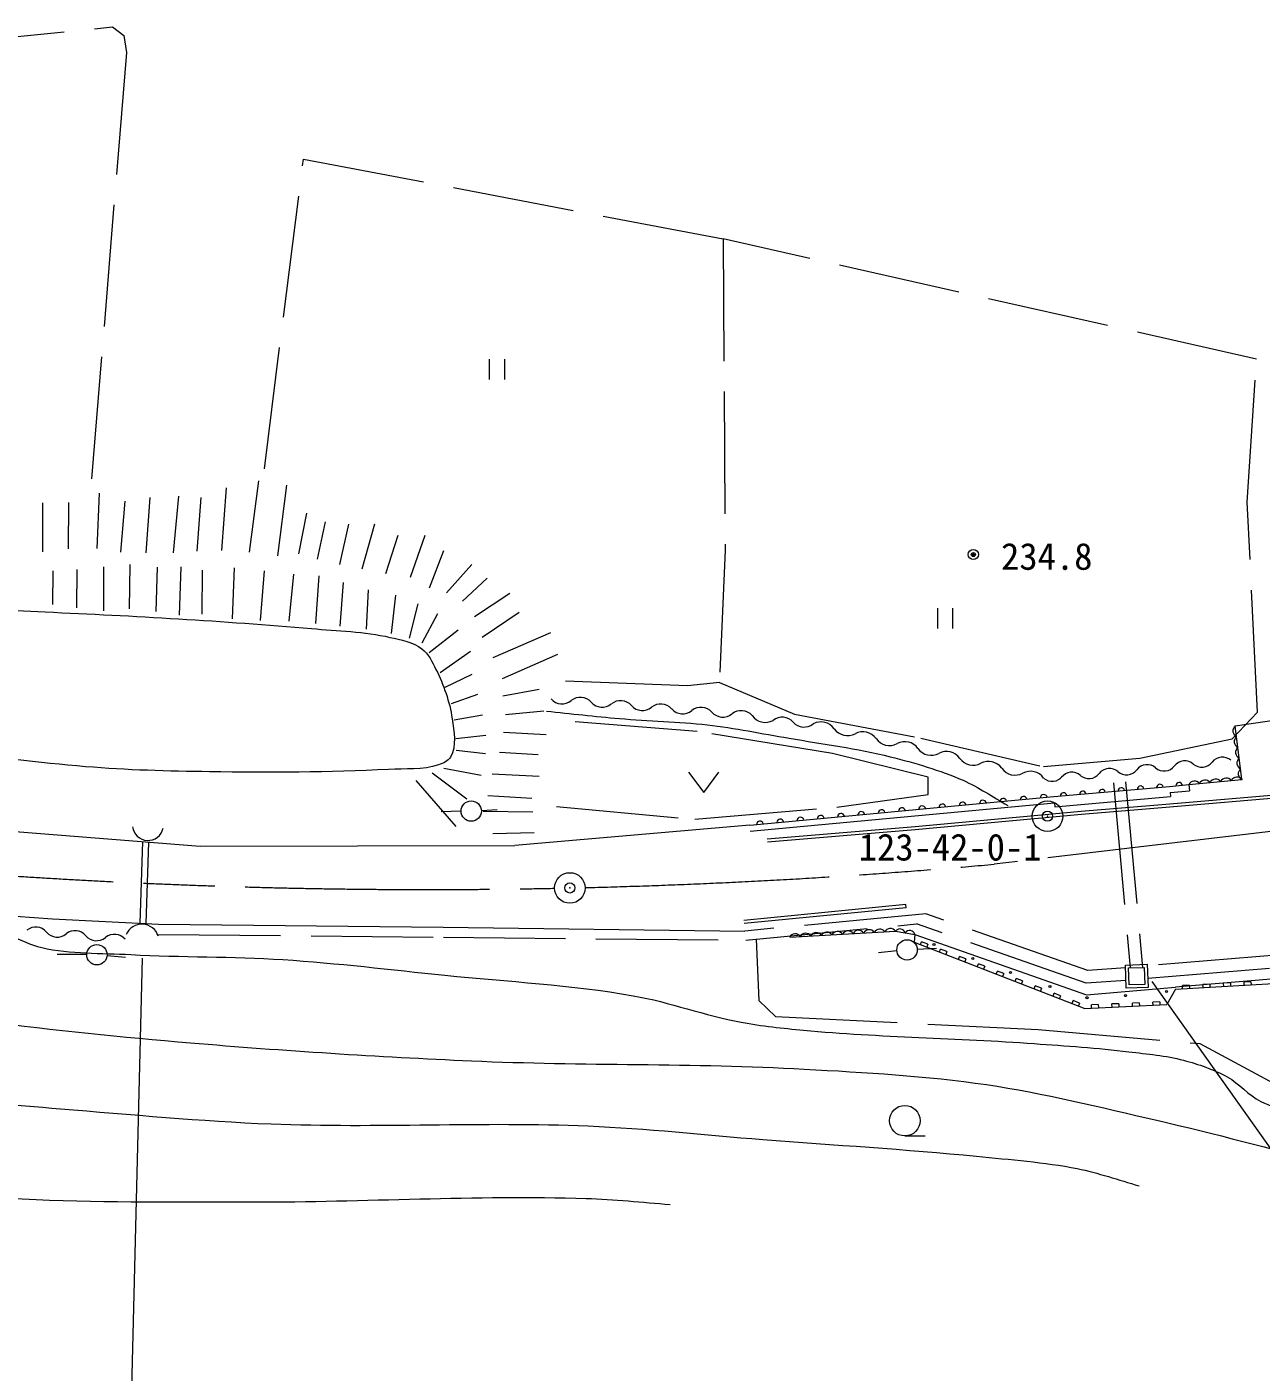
# Model space of a CAD drawing. Units: millimetres, scale not verified. Extents: x 40000 to 680000, y 20000 to 380000.
# Drawn here: x 238691 to 299334, y 253746 to 319825 of the extents above; entities that cross this region are included whole.
import ezdxf
from ezdxf.enums import TextEntityAlignment as Align

# ---------------------------------------------------------------- set-up
doc = ezdxf.new("R2010")
doc.units = ezdxf.units.MM
doc.header["$LTSCALE"] = 1000
doc.header["$PDMODE"] = 32
doc.header["$PDSIZE"] = 500
doc.linetypes.add('CHAIN', pattern=[18.5, 12, -1.5, 3.5, -1.5])
doc.linetypes.add('DASHED', pattern=[7.5, 6, -1.5])
for name, color, linetype, lineweight in [('M-BGD', 7, 'Continuous', 13), ('M-BGD-EXST', 7, 'Continuous', 13), ('M-BMK', 2, 'CHAIN', 13), ('M-BMK-SRVR', 3, 'Continuous', 13), ('M-STR-HTXT', 7, 'Continuous', 13), ('M-STR-STRC', 7, 'Continuous', 13)]:
    doc.layers.add(name, color=color, linetype=linetype, lineweight=lineweight)
doc.styles.add('ＭＳ ゴシック', font='')
doc.styles.get('ＭＳ ゴシック').set_extended_font_data('MS Gothic')

msp = doc.modelspace()

# ---------------------------------------------------------------- linework, layer by layer
at = {"layer": 'M-BGD', "linetype": 'DASHED'}
for p, q in [((219634, 317468), (242889, 319825)), ((242889, 319825), (243461, 319402)), ((243461, 319402), (243578, 318561)), ((243578, 318561), (241846, 297338)), ((250358, 298119), (252277, 313335)), ((252277, 313335), (272903, 309409)), ((272903, 309409), (273003, 294127)), ((299108, 303503), (272903, 309409)), ((298655, 296477), (299108, 303503)), ((299158, 286167), (298655, 296477)), ((273003, 294127), (272716, 287616)), ((271158, 287454), (264751, 287696)), ((272716, 287616), (271158, 287454)), ((272716, 287616), (276409, 286058)), ((297909, 284857), (299158, 286167)), ((271618, 285215), (264406, 285793)), ((276409, 286058), (282614, 284889)), ((278267, 284128), (271618, 285215)), ((282614, 284889), (288645, 283492)), ((293376, 283910), (297909, 284857)), ((282968, 282972), (278267, 284128)), ((288645, 283492), (293376, 283910)), ((282968, 282126), (282968, 282972)), ((292082, 282687), (292908, 273601)), ((292679, 282741), (293509, 273621)), ((264715, 281522), (271511, 280904)), ((271511, 280904), (278495, 281495)), ((278495, 281495), (282968, 282126)), ((244249, 275795), (244385, 279804)), ((244549, 275780), (244684, 279780)), ((282864, 276260), (273968, 275413)), ((290820, 273473), (282864, 276260)), ((274011, 274965), (282404, 275764)), ((290735, 272846), (282404, 275764)), ((274516, 275013), (274660, 272003)), ((307743, 274867), (293743, 273711)), ((293764, 273091), (307777, 274248)), ((292671, 273597), (290820, 273473)), ((292692, 272977), (290735, 272846)), ((274660, 272003), (275466, 271218)), ((275466, 271218), (288380, 270573)), ((288380, 270573), (296320, 269883)), ((296320, 269883), (301881, 266891))]:
    msp.add_line(p, q, dxfattribs=at)
at = {"layer": 'M-BGD'}
for p, q in [((249626, 294015), (250086, 297531)), ((242146, 294206), (242254, 296928)), ((244546, 293985), (244743, 296713)), ((245895, 293991), (246152, 296767)), ((247053, 294069), (247250, 296707)), ((248271, 294099), (248498, 297179)), ((251019, 293848), (251458, 297322)), ((239472, 294039), (239472, 296448)), ((240738, 294188), (240756, 296463)), ((243311, 294021), (243525, 296528)), ((252058, 293947), (252452, 295943)), ((252968, 293672), (253356, 295511)), ((254067, 293415), (254514, 295397)), ((255171, 293206), (255792, 295415)), ((256326, 292971), (256929, 294863)), ((257544, 292792), (258254, 294851)), ((258469, 292272), (259180, 294111)), ((243749, 293422), (243716, 291238)), ((259305, 292027), (260553, 293412)), ((239961, 293110), (239946, 291451)), ((241146, 293172), (241127, 291289)), ((242462, 293296), (242462, 291145)), ((245099, 293291), (245032, 291101)), ((246262, 293309), (246165, 290924)), ((247306, 293141), (247280, 290977)), ((248878, 293252), (248785, 290750)), ((250351, 293100), (250145, 290671)), ((251791, 292940), (251565, 290631)), ((253043, 292867), (252879, 290527)), ((260087, 291610), (261305, 292744)), ((254224, 292540), (254065, 290394)), ((255459, 292169), (255365, 290245)), ((256808, 291914), (256584, 290028)), ((257900, 291493), (257481, 289796)), ((260684, 290857), (262415, 292015)), ((258864, 290999), (258093, 289553)), ((261060, 289849), (262875, 291072)), ((259882, 290186), (258462, 289071)), ((261597, 288852), (264439, 290081)), ((260490, 289142), (258990, 288099)), ((262057, 287825), (264773, 289013)), ((260549, 288007), (259233, 287378)), ((260829, 287034), (259530, 286569)), ((262075, 286965), (263860, 287288)), ((262215, 286048), (264096, 286227)), ((261081, 286016), (259685, 285773)), ((298065, 285485), (300420, 285832)), ((298395, 282852), (298065, 285485)), ((261240, 285019), (259765, 284860)), ((262105, 285185), (264200, 285072)), ((261232, 284114), (259778, 284273)), ((261920, 284195), (263806, 284081)), ((260307, 281885), (258604, 283168)), ((261018, 283049), (259183, 283401)), ((261544, 283132), (263864, 283017)), ((295782, 282605), (298395, 282852)), ((259785, 280553), (257818, 282803)), ((289154, 282013), (294834, 282513)), ((294834, 282513), (295782, 282605)), ((294863, 282214), (295811, 282307)), ((294863, 282214), (294877, 282015)), ((295782, 282605), (295811, 282307)), ((261345, 282069), (263506, 281946)), ((274209, 280619), (289154, 282013)), ((274236, 280320), (289182, 281714)), ((289182, 281714), (289198, 281515)), ((289198, 281515), (294877, 282015)), ((261112, 281307), (263554, 281266)), ((237923, 280321), (247201, 279579)), ((261578, 280199), (263619, 280252)), ((274209, 280619), (262674, 279606)), ((247201, 279579), (262674, 279606)), ((228464, 276802), (239957, 276014)), ((239957, 276014), (245160, 275748)), ((276171, 275110), (281365, 275402)), ((281365, 275402), (282328, 275248)), ((282328, 275248), (282286, 274864)), ((282328, 275248), (290757, 272272)), ((282286, 274864), (290667, 271615)), ((282596, 274744), (282650, 274884)), ((282961, 274763), (282650, 274884)), ((282961, 274763), (282906, 274624)), ((283527, 274383), (283581, 274523)), ((283892, 274402), (283581, 274523)), ((283892, 274402), (283838, 274263)), ((284458, 274022), (284513, 274162)), ((284823, 274041), (284513, 274162)), ((284823, 274041), (284769, 273902)), ((285390, 273661), (285444, 273801)), ((285754, 273680), (285444, 273801)), ((285754, 273680), (285700, 273541)), ((292821, 273598), (293596, 273624)), ((292849, 272762), (292821, 273598)), ((293596, 273624), (293624, 272788)), ((308057, 273751), (295121, 272648)), ((286321, 273300), (286375, 273440)), ((286686, 273319), (286375, 273440)), ((286686, 273319), (286631, 273180)), ((287252, 272939), (287307, 273079)), ((287617, 272958), (287307, 273079)), ((287617, 272958), (287563, 272819)), ((295136, 272561), (308286, 273306)), ((298836, 272921), (298499, 272902)), ((298836, 272921), (298845, 272771)), ((288184, 272578), (288238, 272718)), ((288548, 272598), (288238, 272718)), ((288548, 272598), (288494, 272458)), ((289115, 272217), (289169, 272357)), ((289479, 272237), (289169, 272357)), ((290757, 272272), (295121, 272648)), ((293624, 272788), (292849, 272762)), ((295136, 272561), (294694, 271806)), ((295801, 272749), (295464, 272730)), ((295473, 272581), (295464, 272730)), ((295801, 272749), (295810, 272600)), ((296813, 272807), (296476, 272788)), ((296484, 272638), (296476, 272788)), ((296813, 272807), (296821, 272657)), ((297825, 272864), (297487, 272845)), ((297496, 272695), (297487, 272845)), ((297825, 272864), (297833, 272714)), ((298507, 272752), (298499, 272902)), ((289479, 272237), (289425, 272097)), ((290046, 271856), (290100, 271996)), ((290411, 271876), (290100, 271996)), ((290411, 271876), (290357, 271736)), ((290667, 271615), (294694, 271806)), ((291331, 271797), (290995, 271781)), ((291003, 271631), (290995, 271781)), ((291331, 271797), (291338, 271647)), ((292338, 271844), (292002, 271829)), ((292009, 271679), (292002, 271829)), ((292338, 271844), (292345, 271695)), ((293344, 271892), (293009, 271876)), ((293016, 271726), (293009, 271876)), ((293344, 271892), (293351, 271742)), ((294351, 271940), (294015, 271924)), ((294023, 271774), (294015, 271924)), ((294351, 271940), (294358, 271790))]:
    msp.add_line(p, q, dxfattribs=at)
msp.add_lwpolyline([(245160, 275748), (259152, 275607), (273968, 275413)], dxfattribs=at)
at = {"layer": 'M-BGD', "linetype": 'DASHED'}
msp.add_lwpolyline([(245155, 275248), (259153, 275107), (274011, 274965)], dxfattribs=at)
at = {"layer": 'M-BGD'}
msp.add_lwpolyline([(292704, 272607), (292666, 273743), (293741, 273779), (293779, 272643)], close=True, dxfattribs=at)
for centre in [(283261, 274753), (285175, 274059), (287026, 273376), (288960, 272686), (292673, 272240), (294691, 272443), (290779, 272138)]:
    msp.add_circle(centre, 50, dxfattribs=at)
for centre, radius, start, end in [((264979, 287285), 714, 221.34153, 309.2182), ((265882, 286178), 714, 41.34153, 129.2182), ((266955, 287122), 714, 221.34153, 309.2182), ((267859, 286015), 714, 41.34153, 129.2182), ((268931, 286959), 714, 221.34153, 309.2182), ((269835, 285851), 714, 41.34153, 129.2182), ((270908, 286795), 714, 221.34153, 309.2182), ((271811, 285688), 714, 41.34153, 129.2182), ((272884, 286632), 714, 221.34153, 309.2182), ((273788, 285525), 714, 41.34153, 129.2182), ((274976, 286458), 798, 215.28924, 298.18752), ((275805, 285201), 714, 41.34153, 129.2182), ((276878, 286145), 714, 221.34153, 309.2182), ((277707, 284887), 798, 35.28924, 118.18752), ((298257, 285242), 310, 128.18705, 246.09866), ((279010, 285810), 798, 215.28924, 298.18752), ((279765, 284402), 798, 35.28924, 118.18752), ((281068, 285325), 798, 215.28924, 298.18752), ((298323, 284715), 310, 128.18705, 246.09866), ((281823, 283917), 798, 35.28924, 118.18752), ((283126, 284840), 798, 215.28924, 298.18752), ((283881, 283432), 798, 35.28924, 118.18752), ((298389, 284189), 310, 128.18705, 246.09866), ((285184, 284355), 798, 215.28924, 298.18752), ((285939, 282947), 798, 35.28924, 118.18752), ((293733, 282944), 640, 49.16585, 142.31095), ((294569, 283912), 640, 229.16585, 322.31095), ((295582, 283129), 640, 49.16585, 142.31095), ((296419, 284098), 640, 229.16585, 322.31095), ((297432, 283315), 640, 49.16585, 142.31095), ((298455, 283662), 310, 128.18705, 246.09866), ((287243, 283870), 798, 215.28924, 298.18752), ((287997, 282462), 798, 35.28924, 118.18752), ((289067, 283408), 640, 229.16585, 322.31095), ((290034, 282572), 640, 49.16585, 142.31095), ((290870, 283540), 640, 229.16585, 322.31095), ((291883, 282758), 640, 49.16585, 142.31095), ((292720, 283726), 640, 229.16585, 322.31095), ((296580, 282525), 305, 35.90779, 154.87958), ((297103, 282575), 305, 35.90779, 154.87958), ((297626, 282624), 305, 35.90779, 154.87958), ((298149, 282673), 305, 35.90779, 154.87958), ((298521, 283135), 310, 128.18705, 246.09866), ((289628, 282046), 159, 8.14683, 181.92148), ((290575, 282129), 159, 8.14683, 181.92148), ((291521, 282213), 159, 8.14683, 181.92148), ((292468, 282296), 159, 8.14683, 181.92148), ((293414, 282379), 159, 8.14683, 181.92148), ((294361, 282463), 159, 8.14683, 181.92148), ((295309, 282550), 159, 8.82521, 182.30965), ((296058, 282476), 305, 35.90779, 154.87958), ((282679, 281391), 168, 11.3934, 179.26408), ((283676, 281484), 168, 11.3934, 179.26408), ((284672, 281577), 168, 11.3934, 179.26408), ((285668, 281670), 168, 11.3934, 179.26408), ((286665, 281763), 168, 11.3934, 179.26408), ((287661, 281856), 168, 11.3934, 179.26408), ((288657, 281949), 168, 11.3934, 179.26408), ((275705, 280740), 168, 11.3934, 179.26408), ((276701, 280833), 168, 11.3934, 179.26408), ((277697, 280926), 168, 11.3934, 179.26408), ((278694, 281019), 168, 11.3934, 179.26408), ((279690, 281112), 168, 11.3934, 179.26408), ((280687, 281205), 168, 11.3934, 179.26408), ((281683, 281298), 168, 11.3934, 179.26408), ((244639, 280629), 766, 186.85998, 347.41521), ((274708, 280647), 168, 11.3934, 179.26408), ((239129, 274920), 688, 39.89381, 129.55448), ((244344, 274907), 842, 17.25261, 156.81767), ((240184, 275802), 688, 219.89381, 309.55448), ((241060, 274742), 688, 39.89381, 129.55448), ((242116, 275624), 688, 219.89381, 309.55448), ((242992, 274564), 688, 39.89381, 129.55448), ((276439, 274974), 300, 33.27906, 153.15902), ((276959, 275003), 300, 33.27906, 153.15902), ((277478, 275033), 300, 33.27906, 153.15902), ((277998, 275062), 300, 33.27906, 153.15902), ((278517, 275091), 300, 33.27906, 153.15902), ((279037, 275120), 300, 33.27906, 153.15902), ((279556, 275149), 300, 33.27906, 153.15902), ((280075, 275179), 300, 33.27906, 153.15902), ((280595, 275208), 300, 33.27906, 153.15902), ((281114, 275237), 300, 33.27906, 153.15902), ((281587, 275242), 273, 17.71653, 144.1439), ((282068, 275165), 273, 17.71653, 144.1439)]:
    msp.add_arc(centre, radius, start, end, dxfattribs=at)
for points, knots in [([(217003, 288485), (216961, 288175), (216870, 287846), (216964, 287547), (217042, 287302), (217222, 287082), (217433, 286935), (217925, 286595), (218567, 286542), (219152, 286415), (221964, 285802), (224854, 285631), (227707, 285256), (232328, 284648), (236932, 283875), (241576, 283485), (243602, 283314), (245637, 283265), (247670, 283237), (250600, 283197), (253534, 283203), (256460, 283354), (257283, 283397), (258142, 283308), (258921, 283576), (259141, 283651), (259392, 283752), (259507, 283953), (259820, 284500), (259672, 285218), (259586, 285842), (259469, 286683), (259166, 287501), (258791, 288264), (258611, 288631), (258425, 289029), (258101, 289279), (257660, 289620), (257069, 289714), (256525, 289839), (255266, 290129), (253959, 290157), (252671, 290269), (248320, 290647), (243957, 290894), (239593, 291086), (235777, 291254), (231956, 291456), (228137, 291379), (225355, 291324), (222552, 291288), (219806, 290832), (219041, 290705), (218121, 290762), (217560, 290227), (217129, 289816), (217171, 289101), (217013, 288527), (217009, 288513), (217005, 288499), (217003, 288485)], [0, 0, 0, 0, 1, 1, 1, 2, 2, 2, 3, 3, 3, 4, 4, 4, 5, 5, 5, 6, 6, 6, 7, 7, 7, 8, 8, 8, 9, 9, 9, 10, 10, 10, 11, 11, 11, 12, 12, 12, 13, 13, 13, 14, 14, 14, 15, 15, 15, 16, 16, 16, 17, 17, 17, 18, 18, 18, 19, 19, 19, 20, 20, 20, 20]), ([(264220, 286211), (265414, 286091), (266606, 285955), (267802, 285852), (269242, 285728), (270691, 285708), (272126, 285539), (273472, 285381), (274803, 285116), (276138, 284885), (277800, 284597), (279480, 284385), (281116, 283972), (282330, 283666), (283543, 283319), (284689, 282817), (285458, 282480), (286152, 281993), (286883, 281581)], [0, 0, 0, 0, 1, 1, 1, 2, 2, 2, 3, 3, 3, 4, 4, 4, 5, 5, 5, 6, 6, 6, 6]), ([(140293, 280337), (141690, 280633), (143071, 281020), (144484, 281224), (147658, 281681), (150871, 281820), (154074, 281969), (156234, 282070), (158401, 282182), (160561, 282070), (162425, 281973), (164270, 281641), (166122, 281405), (167708, 281203), (169286, 280926), (170876, 280760), (174279, 280406), (177713, 280407), (181111, 280015), (183921, 279690), (186708, 279182), (189492, 278685), (193300, 278006), (197066, 277101), (200875, 276429), (204201, 275842), (207552, 275406), (210888, 274877), (214080, 274372), (217264, 273817), (220458, 273326), (225858, 272496), (231255, 271645), (236676, 270969), (240020, 270552), (243372, 270204), (246730, 269921), (251323, 269535), (255925, 269239), (260530, 269035), (265980, 268793), (271443, 268932), (276890, 268632), (279878, 268467), (282874, 268301), (285835, 267866), (288659, 267452), (291435, 266753), (294216, 266114), (297037, 265465), (299830, 264703), (302637, 263998)], [0, 0, 0, 0, 1, 1, 1, 2, 2, 2, 3, 3, 3, 4, 4, 4, 5, 5, 5, 6, 6, 6, 7, 7, 7, 8, 8, 8, 9, 9, 9, 10, 10, 10, 11, 11, 11, 12, 12, 12, 13, 13, 13, 14, 14, 14, 15, 15, 15, 16, 16, 16, 17, 17, 17, 17]), ([(96560, 261768), (96963, 262319), (97321, 262905), (97769, 263420), (98170, 263881), (98591, 264337), (99085, 264696), (100520, 265738), (102125, 266563), (103786, 267181), (106477, 268183), (109366, 268545), (112181, 269115), (117001, 270090), (121865, 270832), (126713, 271654), (129791, 272175), (132872, 272680), (135954, 273171), (138773, 273621), (141591, 274076), (144416, 274481), (148392, 275050), (152365, 275671), (156363, 276052), (158272, 276234), (160188, 276349), (162105, 276395), (167899, 276534), (173708, 276567), (179492, 276193), (181091, 276090), (182689, 275910), (184267, 275629), (186993, 275144), (189638, 274277), (192346, 273695), (194759, 273176), (197178, 272674), (199619, 272305), (202305, 271899), (205026, 271764), (207718, 271398), (210501, 271020), (213267, 270528), (216038, 270069), (219332, 269523), (222612, 268891), (225910, 268376), (228437, 267982), (230966, 267603), (233506, 267308), (235777, 267045), (238057, 266870), (240336, 266684), (243785, 266402), (247233, 266074), (250691, 265938), (255878, 265735), (261078, 266055), (266265, 265838), (269132, 265718), (271987, 265396), (274847, 265173), (278346, 264900), (281852, 264697), (285344, 264347), (287000, 264181), (288668, 264067), (290300, 263742), (291332, 263537), (292328, 263178), (293342, 262896)], [0, 0, 0, 0, 1, 1, 1, 2, 2, 2, 3, 3, 3, 4, 4, 4, 5, 5, 5, 6, 6, 6, 7, 7, 7, 8, 8, 8, 9, 9, 9, 10, 10, 10, 11, 11, 11, 12, 12, 12, 13, 13, 13, 14, 14, 14, 15, 15, 15, 16, 16, 16, 17, 17, 17, 18, 18, 18, 19, 19, 19, 20, 20, 20, 21, 21, 21, 22, 22, 22, 23, 23, 23, 24, 24, 24, 24]), ([(237869, 275188), (238385, 274991), (238879, 274719), (239418, 274597), (240846, 274276), (242335, 274338), (243796, 274257), (246287, 274119), (248786, 274169), (251274, 274008), (253934, 273835), (256581, 273514), (259232, 273242), (262319, 272925), (265431, 272774), (268487, 272235), (270280, 271918), (272002, 271264), (273792, 270932), (274804, 270744), (275830, 270637), (276854, 270542), (280623, 270194), (284415, 270157), (288190, 269884), (289741, 269772), (291294, 269668), (292837, 269481), (293737, 269373), (294648, 269297), (295524, 269065), (296265, 268868), (296999, 268611), (297673, 268245), (298270, 267922), (298711, 267347), (299320, 267046), (300241, 266590), (301273, 266393), (302275, 266168), (303419, 265911), (304589, 265796), (305749, 265631), (307061, 265445), (308377, 265291), (309691, 265121)], [0, 0, 0, 0, 1, 1, 1, 2, 2, 2, 3, 3, 3, 4, 4, 4, 5, 5, 5, 6, 6, 6, 7, 7, 7, 8, 8, 8, 9, 9, 9, 10, 10, 10, 11, 11, 11, 12, 12, 12, 13, 13, 13, 14, 14, 14, 15, 15, 15, 15]), ([(227819, 262574), (229771, 262583), (231724, 262663), (233675, 262601), (235501, 262542), (237317, 262298), (239142, 262225), (242699, 262082), (246260, 262105), (249820, 262104), (255269, 262102), (260719, 262444), (266166, 262278), (267547, 262237), (268924, 262081), (270302, 261983)], [0, 0, 0, 0, 1, 1, 1, 2, 2, 2, 3, 3, 3, 4, 4, 4, 5, 5, 5, 5])]:
    msp.add_open_spline(points, degree=3, knots=knots, dxfattribs=at)
at = {"layer": 'M-BGD-EXST'}
for p, q in [((261411, 303509), (261411, 302509)), ((262161, 303509), (262161, 302509)), ((283427, 291266), (283427, 290266)), ((284177, 291266), (284177, 290266)), ((271197, 283216), (271947, 282216)), ((271947, 282216), (272697, 283216)), ((260024, 281293), (259040, 281271)), ((261023, 281332), (261802, 281375)), ((241631, 274252), (240186, 274260)), ((281440, 274435), (280540, 274344)), ((282436, 274514), (283387, 274570)), ((242629, 274204), (243530, 274123)), ((281827, 265346), (282827, 265346))]:
    msp.add_line(p, q, dxfattribs=at)
for centre, radius in [((285195, 293906), 100), ((285195, 293906), 60), ((260523, 281304), 500), ((281937, 274485), 500), ((242131, 274249), 500), ((281827, 266096), 750)]:
    msp.add_circle(centre, radius, dxfattribs=at)
msp.add_point((285195, 293906), dxfattribs=at)
at = {"layer": 'M-BMK'}
msp.add_line((319152, 282573), (286214, 278693), dxfattribs=at)
for start, end in [(261.55283, 271.13994), (271.41545, 275.11342)]:
    msp.add_arc((258412, 589395), 311944, start, end, dxfattribs=at)
at = {"layer": 'M-BMK-SRVR'}
for centre in [(288842, 281052), (265367, 277529)]:
    msp.add_circle(centre, 750, dxfattribs=at)
for p in [(288842, 281052), (265367, 277529)]:
    msp.add_point(p, dxfattribs=at)
at = {"layer": 'M-STR-HTXT'}
for p, q in [((244348, 274085), (243526, 240852)), ((307311, 254127), (293985, 272938))]:
    msp.add_line(p, q, dxfattribs=at)
at = {"layer": 'M-STR-STRC'}
for p, q in [((294647, 281650), (303071, 282371)), ((294659, 281501), (303084, 282221)), ((290489, 281296), (294647, 281650)), ((290502, 281147), (294659, 281501)), ((282331, 280546), (290489, 281296)), ((282344, 280397), (290502, 281147)), ((275066, 279944), (282331, 280546)), ((275078, 279794), (282344, 280397)), ((281881, 276709), (273913, 275935)), ((281896, 276559), (273927, 275785)), ((281896, 276559), (281881, 276709))]:
    msp.add_line(p, q, dxfattribs=at)

# ---------------------------------------------------------------- texts
at = {"layer": 'M-BGD-EXST', "style": 'ＭＳ ゴシック'}
msp.add_text('234.8', height=1320, dxfattribs=at).set_placement((288803, 293816), align=Align.MIDDLE_CENTER)
at = {"layer": 'M-BMK-SRVR', "style": 'ＭＳ ゴシック'}
msp.add_text('123-42-0-1', height=1320, dxfattribs=at).set_placement((279566, 278479), align=Align.BOTTOM_LEFT)

doc.saveas('drawing.dxf')
